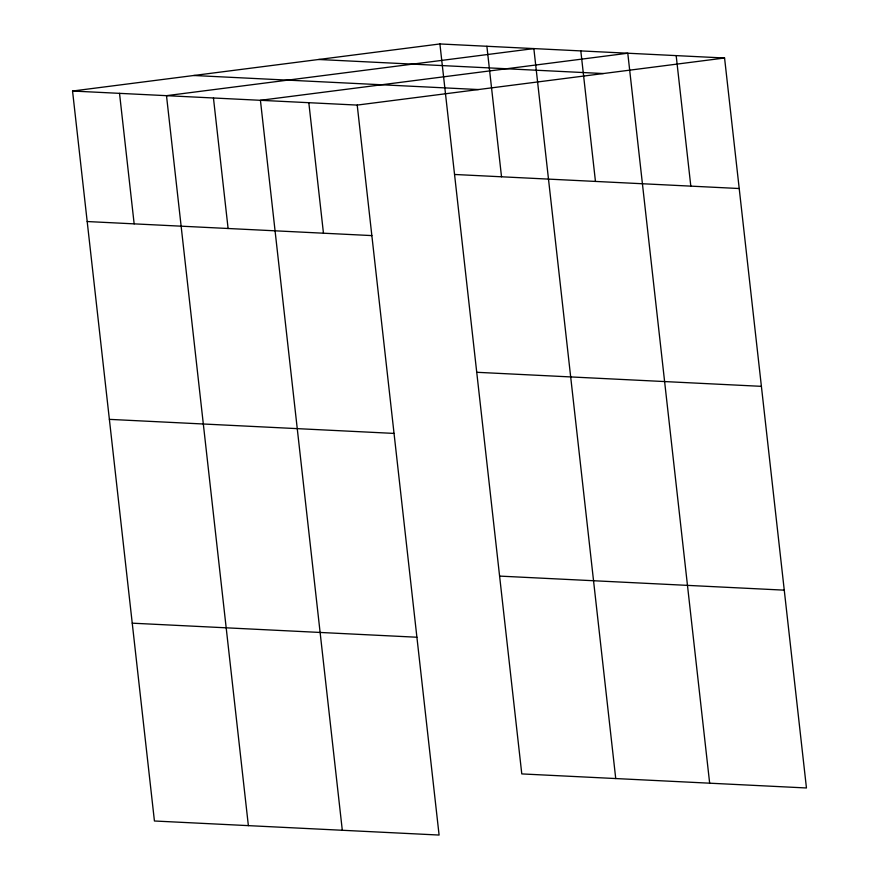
<?xml version="1.0" encoding="UTF-8"?>
<svg xmlns="http://www.w3.org/2000/svg" width="879" height="879" viewBox="0 0 879 879"><rect width="100%" height="100%" fill="white"/><g stroke="black" fill="none" stroke-linecap="round" stroke-linejoin="round"><path stroke-width="1.32" d="M72.55 91.031L357.215 105.084L439.093 835.05L154.429 820.997L72.55 91.031L439.907 43.95L724.571 58.003L806.45 787.969L521.785 773.916L439.907 43.95M357.215 105.084L724.571 58.003M318.681 59.486L603.335 73.539M193.787 75.495L478.44 89.548M454.553 174.471L739.206 188.524M87.197 221.541L371.85 235.594M476.737 372.289L761.401 386.342M109.381 419.36L394.034 433.413M499.602 576.097L784.255 590.15M132.246 623.178L416.899 637.231M676.171 55.619L690.817 186.128M709.661 783.189L627.782 53.223L260.426 100.305L342.305 830.27M580.81 50.905L595.457 181.426M615.729 778.552L533.85 48.587L166.494 95.668L248.372 825.634M486.878 46.268L501.524 176.789M308.815 102.689L323.461 233.21M213.454 97.987L228.1 228.507M119.522 93.35L134.157 223.87"/></g></svg>
